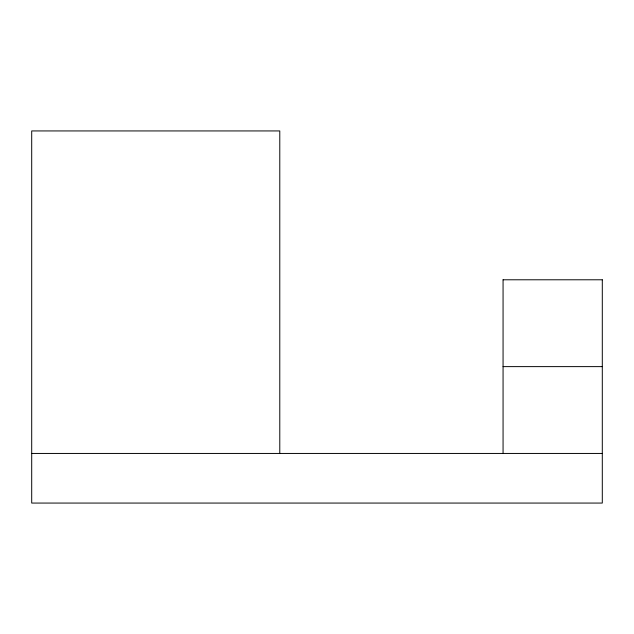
<?xml version="1.0" encoding="UTF-8"?>
<svg xmlns="http://www.w3.org/2000/svg" width="634" height="634" viewBox="0 0 634 634"><rect width="100%" height="100%" fill="white"/><g stroke="black" fill="none" stroke-linecap="round" stroke-linejoin="round"><path stroke-width="0.95" d="M503.063 279.784L602.3 279.784M503.063 366.618L602.3 366.618M31.7 453.445L602.3 453.445M602.3 279.848L602.3 503.063L31.7 503.063L31.7 130.937L279.784 130.937L279.784 453.445M503.063 279.848L503.063 453.445"/></g></svg>
